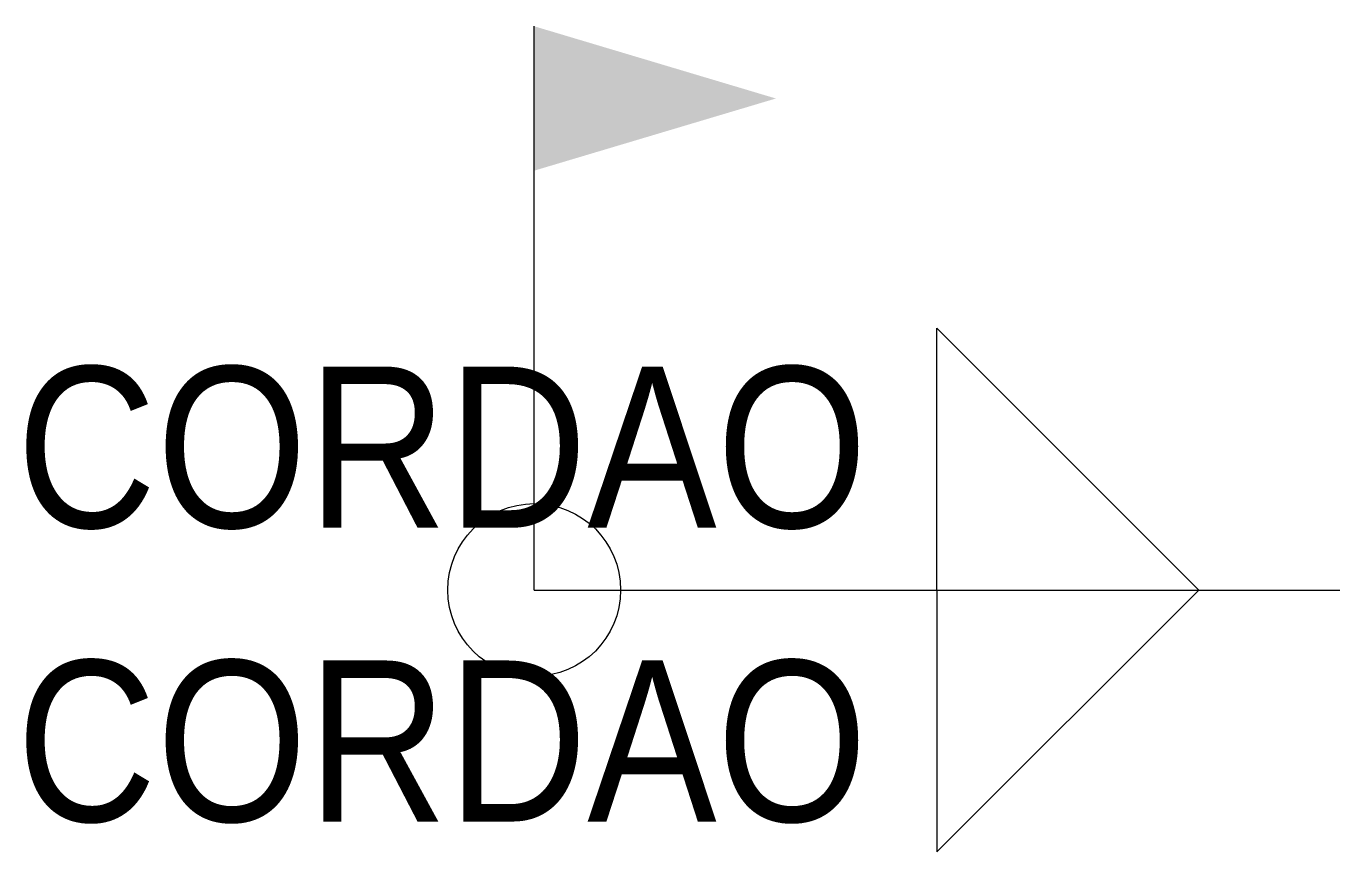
# Model space of a CAD drawing. Extents: x -6.3 to 10, y -3.2 to 7.
import ezdxf
from ezdxf.enums import TextEntityAlignment as Align

# ---------------------------------------------------------------- set-up
doc = ezdxf.new("R2010")
doc.units = 0
doc.header["$LTSCALE"] = 7
doc.header["$MEASUREMENT"] = 0
doc.layers.get('0').update_dxf_attribs({"linetype": 'CONTINUOUS'})
doc.layers.add('EME-SOLDAS', color=11, linetype='CONTINUOUS')
doc.styles.add('REGUA', font='IC-Romans.shx', dxfattribs={"width": 0.9})

# ---------------------------------------------------------------- blocks, each defined once
blk = doc.blocks.new('Solda 0 (obra)')
at = {"layer": 'EME-SOLDAS', "color": 1}
blk.add_line((0, 0), (0, 7), dxfattribs=at)
blk.add_solid([(0, 5.207), (0, 7), (3, 6.103)], dxfattribs=at)

msp = doc.modelspace()

# ---------------------------------------------------------------- linework, layer by layer
at = {"layer": 'EME-SOLDAS', "color": 1, "linetype": 'Continuous'}
for p, q in [((5, 0), (5, 3.25)), ((8.25, 0), (5, 3.25)), ((0, 0), (10, 0)), ((5, 0), (5, -3.25)), ((8.25, 0), (5, -3.25))]:
    msp.add_line(p, q, dxfattribs=at)
at = {"layer": 'EME-SOLDAS', "color": 1}
msp.add_circle((0, 0), 1.073, dxfattribs=at)

# ---------------------------------------------------------------- block references
msp.add_blockref('Solda 0 (obra)', (0, 0))

# ---------------------------------------------------------------- texts
at = {"layer": 'EME-SOLDAS', "color": 2, "style": 'REGUA', "width": 0.9}
for p in [(4.137, 0.174), (4.137, -3.475)]:
    msp.add_attdef('CORDAO', text='CORDAO', height=2, dxfattribs=at).set_placement(p, align=Align.BOTTOM_RIGHT)

doc.saveas('drawing.dxf')
